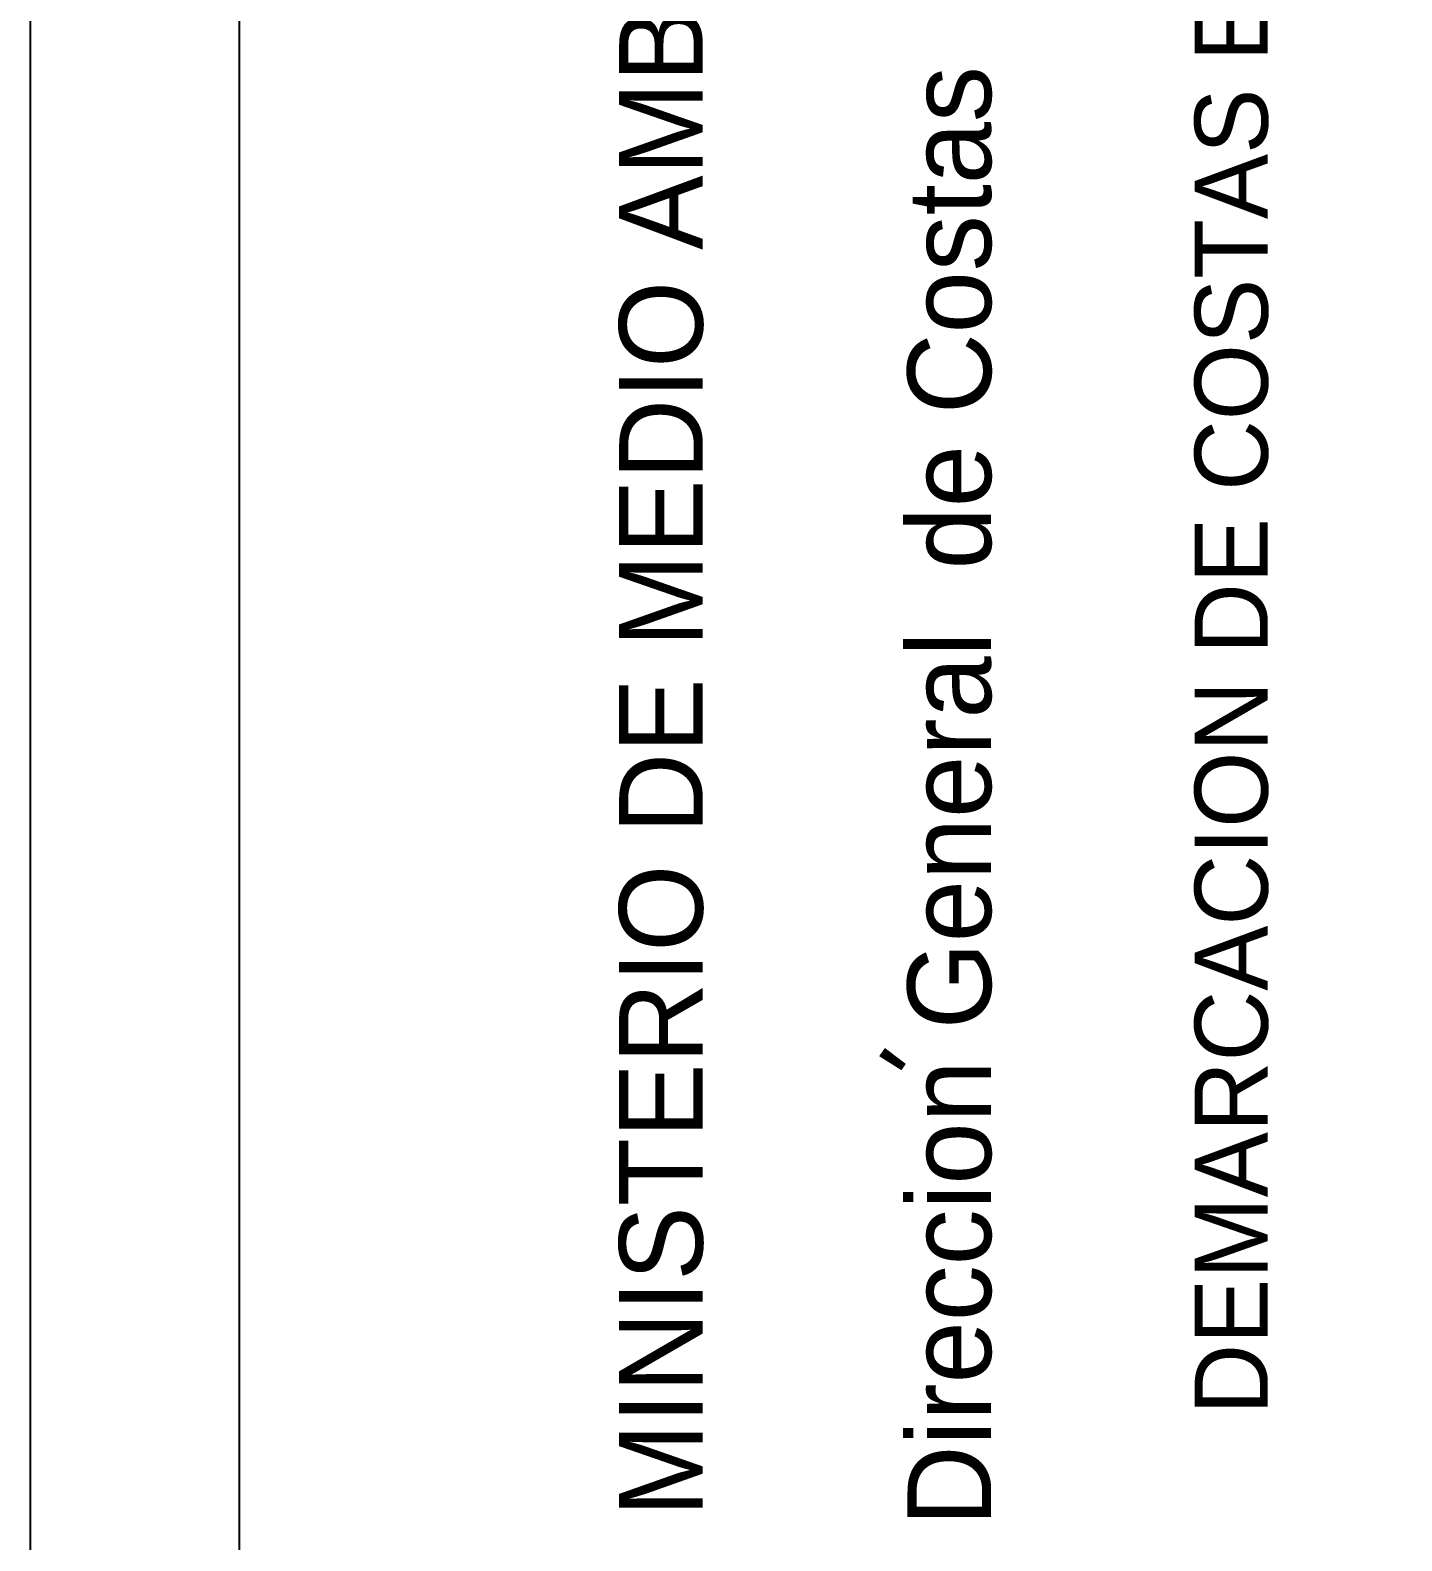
# Model space of a CAD drawing. Extents: x 748454 to 749044, y 4315881 to 4316908.
# Drawn here: x 748454.5 to 748520.1, y 4316757.6 to 4316829.9 of the extents above; entities that cross this region are included whole.
import ezdxf
from ezdxf.enums import TextEntityAlignment as Align

# ---------------------------------------------------------------- set-up
doc = ezdxf.new("R2010")
doc.units = 0
doc.layers.get('0').update_dxf_attribs({"linetype": 'CONTINUOUS'})

msp = doc.modelspace()

# ---------------------------------------------------------------- texts
at = {"color": 0, "linetype": 'CONTINUOUS'}
msp.add_text('DEMARCACION DE COSTAS EN VALENCIA', height=3.5, rotation=90, dxfattribs=at).set_placement((748511.97, 4316811.51), align=Align.MIDDLE)
for s, rotation, p in [('MINISTERIO DE MEDIO AMBIENTE', 90, (748486.68, 4316758.77)), ('Direccion General  de Costas', 90, (748500.48, 4316758.32)), ("'", 55.32916, (748498.26, 4316778.31))]:
    msp.add_text(s, height=4, rotation=rotation, dxfattribs=at).set_placement(p)

# ---------------------------------------------------------------- meshes
mesh = msp.add_polyface(dxfattribs=at)
corners = [(748454.5, 4315881), (748454.5, 4315881), (748454.5, 4316071.962), (748762.5, 4315881), (748454.5, 4316246.493), (749044, 4315881), (748454.5, 4316907.5), (749044, 4316542.007), (749044, 4316907.5)]
mesh.append_faces([[corners[k] for k in face] for face in [(0, 1, 3, 2), (2, 3, 5, 4), (4, 5, 7, 6), (6, 7, 8, 8)]], dxfattribs={"vtx0": -1, "vtx2": -1, "color": 0})
mesh = msp.add_polyface(dxfattribs=at)
corners = [(748464.5, 4316721), (748464.5, 4316721), (748464.5, 4316895.271), (748745.58, 4316721), (748464.5, 4316901.5), (748745.58, 4316727.229), (748745.58, 4316901.5)]
mesh.append_faces([[corners[k] for k in face] for face in [(0, 1, 3, 2), (2, 3, 5, 4), (4, 5, 6, 6)]], dxfattribs={"vtx0": -1, "vtx2": -1, "color": 0})

doc.saveas('drawing.dxf')
